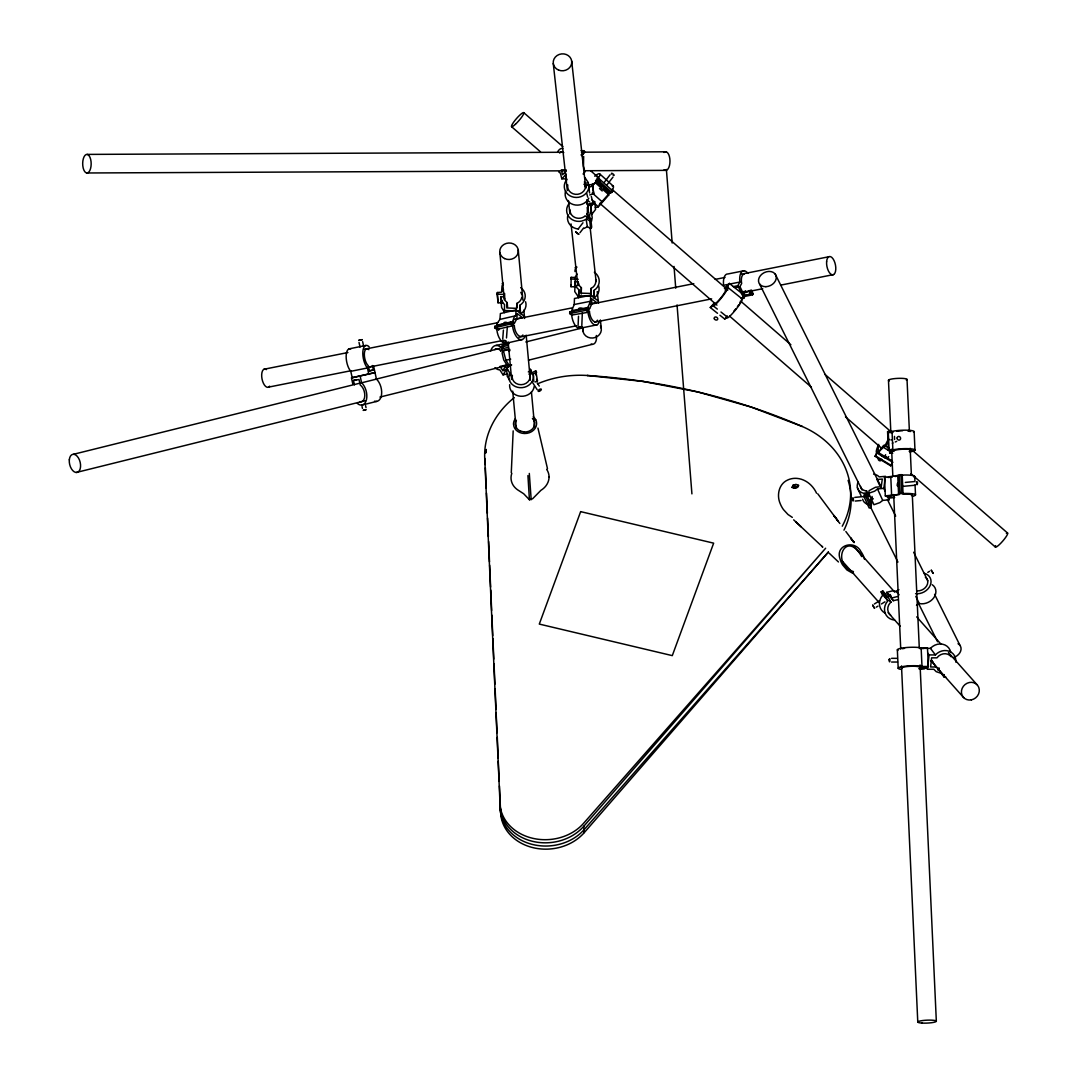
<?xml version="1.0" encoding="UTF-8"?>
<svg xmlns="http://www.w3.org/2000/svg" width="1077" height="1077" viewBox="0 0 1077 1077"><rect width="100%" height="100%" fill="white"/><g stroke="black" fill="none" stroke-linecap="round" stroke-linejoin="round"><path stroke-width="1.5" d="M574.701 286.832L570.985 286.697L571.16 277.341L575.212 277.503M577.945 285.607L577.999 281.77L574.633 281.649L576.41 287.182L578.82 289.726L578.712 297.387L574.755 291.598L575.333 277.031A12.372 11.282 0.8 0 1 577.164 274.123M578.551 297.669L578.82 289.726M581.27 294.034L581.365 287.653L579.413 285.755L577.999 281.77M591.017 294.788L591.111 288.394A8.993 8.212 0.8 0 0 595.662 279.495M593.885 297.642L594.154 290.292A12.372 11.282 0.8 0 0 594.342 272.198M594.154 290.292L594.033 297.952A12.372 11.282 0.8 0 0 598.57 285.553M599.512 321.04A12.372 5.748 78.7 0 1 593.427 324.258A12.372 5.748 78.7 0 1 587.961 312.317L571.685 315.063L569.679 313.542L569.746 311.845L585.996 308.614L589.509 311.266L589.563 312.465A8.993 4.187 78.7 0 0 593.037 320.731A8.993 4.187 78.7 0 0 597.466 320.192M571.16 277.341L571.093 279.037L578.187 279.306M570.985 286.697L571.052 285.001M574.97 271.552L575.051 269.694M573.516 310.472L573.314 311.993L571.658 310.728L574.216 304.508L574.472 298.491L590.708 295.246L598.287 300.968M578.107 325.416L578.511 316.248M581.365 287.653L581.136 293.132L590.91 293.496L591.111 288.394M581.809 325.631L582.347 312.586M587.934 311.818L585.928 310.311L585.996 308.614M590.142 303.808L596.645 302.516L591.812 298.868L591.583 304.347L589.563 308.749L587.894 307.497L590.465 301.277L590.708 295.246M511.279 472.722L513.177 430.881M937.892 668.009L938.202 670.406M938.915 668.602L938.606 670.352M872.033 496.443L872.572 499.365L873.07 498.718M494.666 327.758L510.417 324.11L512.585 325.806L496.847 329.454L494.666 327.758L494.801 326.102L510.538 322.467L514.348 325.442L514.375 326.627A8.993 4.523 77 0 0 517.997 335.109A8.993 4.523 77 0 0 522.91 334.987M501.72 302.92L498.018 302.772L497.211 294.183L497.345 292.527L501.519 292.244A12.372 10.972 -5.3 0 1 503.444 289.417M498.018 302.772L497.345 292.527M501.64 291.113L502.057 285.661M498.139 326.169L496.928 325.227L497.278 323.14L499.943 319.411L500.388 313.555L516.125 309.907L524.337 316.328M504.346 312.64L504.588 304.616L502.259 302.125L500.67 296.74L504.023 296.875L505.342 300.806L507.2 302.61L507.59 306.905M502.73 339.161L503.417 330.087M507.2 302.61L506.796 307.941L516.529 308.345L516.906 303.377A8.993 7.983 -5.3 0 0 521.793 297.198M506.486 337.949L507.307 327.071M510.417 324.11L510.538 322.467M513.689 319.627L522.48 317.648L517.243 313.569L516.839 318.9L514.483 322.992L512.679 321.579L514.16 317.109L515.681 315.776L516.125 309.907M519.572 312.586L519.868 305.235A12.372 10.972 -5.3 0 0 520.662 287.626M937.771 668.265L941.742 673.529L936.196 671.644L933.867 669.288L927.539 669.275L929.074 654.924L927.714 653.106M939.023 670.365L939.279 668.05M945.754 676.948L943.977 676.948L944.219 674.619M860.536 486.427A8.993 6.664 -24.5 0 0 865.356 490.735L866.514 490.802L865.733 496.389L854.775 497.386M889.306 497.722L889.01 499.809L882.709 500.401L879.869 502.622L873.945 504.723L868.722 493.279L869.099 490.627L875.507 487.235L881.242 486.696L882.305 479.023L876.974 479.521L879.572 485.242M870.956 507.832L864.4 493.36L863.969 496.551L869.179 507.994L870.956 507.832L871.724 502.245L870.418 499.378M885.106 491.233L883.8 488.366L885.079 479.184M591.502 221.27L592.188 217.783L590.856 206.771L594.692 201.803L592.054 200.134M853.563 500.536C852.001 502.972 852.54 494.397 853.549 499.149M504.709 298.76L504.601 293.375M744.395 296.471L752.513 294.856L753.079 293.819L751.611 290.157M712.907 304.414L712.422 305.491A12.372 1.723 -51.4 0 0 721.078 298.329A12.372 1.723 -51.4 0 0 727.379 287.074L729.385 283.413L743.844 294.977L741.838 298.652A12.372 1.723 -51.4 0 1 735.551 309.893A12.372 1.723 -51.4 0 1 726.894 317.055M726.894 317.055L727.365 315.978L724.74 319.075L719.921 315.224M892.362 463.379L890.639 465.789L875.076 456.338L876.813 452.892A12.372 2.841 -58.7 0 1 878.751 444.357M875.076 456.338L878.442 450.024A8.993 2.06 -58.7 0 1 879.034 445.757M892.402 461.091L878.253 452.502L883.477 445.555L885.59 444.586L887.69 440.439M878.253 452.502L883.261 447.251L885.59 446.174L889.077 439.281M890.639 465.789L891.796 463.5M898.056 486.467L897.128 485.458L897.518 483.169M587.167 217.729L587.477 207.296L590.102 203.903M717.511 313.299L710.268 307.51L714.536 303.081A8.993 1.252 -51.4 0 0 721.2 297.427A8.993 1.252 -51.4 0 0 725.05 289.888M725.615 288.851L726.746 286.792M733.37 286.603L737.839 285.715L739.845 282.039A12.372 5.748 78.7 0 1 741.73 271.754A12.372 5.748 78.7 0 1 747.963 273.383M735.079 287.559L739.953 286.59L741.649 283.493A8.993 4.187 78.7 0 1 744.288 274.043M741.178 298.719L743.844 298.194L745.849 294.533L747.653 295.085L750.265 293.388L748.946 290.655L746.98 291.759L745.607 291.207L743.79 294.546L739.953 286.59M589.981 220.233L589.469 215.629L591.327 210.096L590.856 206.771M500.967 347.548L502.582 345.017L509.017 343.644M494.693 349.527A8.993 5.506 78 0 1 499.984 350.079L500.67 350.873L503.498 346.431L508.317 345.407M509.825 349.419L503.39 350.779L502.057 352.893L503.726 359.96L506.702 364.538L502.811 370.65L500.051 366.395L507.294 364.847M495.003 367.661A12.372 7.566 78 0 0 499.782 369.828L503.04 374.863L509.138 365.265L511.508 364.753M602.406 187.075L595.608 180.976L596.254 180.074A8.993 1.966 -48.1 0 0 596.523 176.372M603.537 188.085L609.192 193.173L609.824 192.271M595.608 180.976L598.22 180.276L599.297 178.876L612.88 191.073L611.79 192.473L609.192 193.173M604.089 182.551L610.094 174.77M607.105 184.665L613.001 177.086M578.214 228.903L582.967 222.764M599.149 204.818L607.643 195.206M591.704 214.458L595.554 209.49L594.692 201.803M595.339 207.605L598.327 206.811L608.868 194.87L595.298 182.673L592.996 184.288M579.897 232.794L583.465 228.176M568.696 204.065A12.372 11.268 -6.3 0 0 570.366 218.362A12.372 11.268 -6.3 0 0 586.103 219.196L587.328 226.547L590.627 228.634L589.765 220.947L590.856 219.546L585.08 215.885L584.192 216.692A8.993 8.199 -6.3 0 1 574.633 217.366A8.993 8.199 -6.3 0 1 570.002 209.8M590.627 228.634L591.704 227.234L590.856 219.546M595.298 182.673L591.96 186.442M484.731 458.331L500.145 806.431A46.473 38.88 -4.5 0 0 532.752 841.379A46.473 38.88 -4.5 0 0 583.774 826.261L825.642 548.22L583.546 823.366A46.473 38.543 -4 0 1 532.509 838.243A46.473 38.543 -4 0 1 499.916 803.523M500.145 806.431L500.643 812.772A46.473 38.88 -4.5 0 0 533.25 847.72A46.473 38.88 -4.5 0 0 584.272 832.602L828.348 552.016M828.334 552.124L584.044 829.707A46.473 38.543 -4 0 1 533.007 844.583A46.473 38.543 -4 0 1 500.415 809.864M565.842 171.364L562.557 174.757L561.359 169.803L566.219 169.91M581.055 150.645L584.299 150.726L584.703 152.369L581.513 155.653L581.149 154.671M558.626 171.701A12.372 6.139 -88.7 0 0 560.377 172.966L561.804 178.822L565.802 174.703M582.644 157.511L583.653 156.461L583.492 166.248L584.905 172.105L583.074 173.989M602.191 190.966L599.485 188.542M724.417 288.38L729.385 283.413M710.268 307.51L712.53 305.249L717.349 309.112M742.807 296.027L743.844 294.977M724.74 319.075L726.988 316.826L720.971 312.007M587.328 226.547L586.952 226.87A12.372 11.268 -6.3 0 1 583.667 228.445M890.666 615.169A8.993 8.226 -41.6 0 1 890.033 603.026L890.989 602.205L887.744 596.55L882.696 590.883L881.121 591.852L882.588 595.419A12.372 11.309 -41.6 0 0 884.957 613.055M881.121 591.852L886.169 597.52L887.623 601.087A12.372 11.309 -41.6 0 0 885.173 613.163A12.372 11.309 -41.6 0 0 894.637 620.029M884.998 597.358L885.94 596.537L882.696 590.883M892.806 432.523L889.467 432.604M883.8 488.366L877.499 488.945L874.659 491.166L868.722 493.279M511.844 473.274A19.359 16.195 -4.5 0 0 511.036 477.851A19.023 15.926 -4.5 0 0 512.464 483.963A18.726 15.67 -4.5 0 0 514.2 486.656A19.023 15.913 -4.5 0 0 517.929 490.035L523.691 493.751L529.426 499.768L532.63 498.745L540.95 490.291A18.982 15.886 -4.5 0 0 546.052 485.687A19.386 16.222 -4.5 0 0 549.055 476.734M874.295 604.022L879.505 600.804M886.169 597.52L887.744 596.55M897.693 599.701L893.25 600.697L886.667 592.363L892.658 590.802L896.091 591.408L898.891 589.671M927.782 572.385L929.518 571.322M876.247 607.186L877.984 606.122M881.457 603.968L884.917 601.828M916.487 605.274L919.287 603.551A12.372 9.922 -25.9 0 0 933.934 597.56A12.372 9.922 -25.9 0 0 932.238 584.73M898.043 650.427A12.372 1.939 -2.6 0 1 905.326 647.64A12.372 1.939 -2.6 0 1 921.145 648.017L927.485 648.031L928.334 666.488L924.039 668.992L919.287 668.979M509.69 380.154L507.254 376.371L506.446 367.782L511.548 365.103M528.309 371.915L531.23 370.38L529.722 368.63M535.107 382.039L537.463 380.8L535.754 370.798L529.574 374.029L529.992 375.065A8.993 7.983 -5.3 0 1 521.08 384.704A8.993 7.983 -5.3 0 1 512.356 375.281M533.815 381.298L533.142 374.056L536.669 372.211M796.818 487.8L793.48 487.962L794.866 486.642L797.061 487.06M886.667 592.363L891.716 598.031L897.693 596.47M909.19 451.317A8.993 1.414 -2.6 0 0 908.571 449.311A8.993 1.414 -2.6 0 0 895.714 450.051L888.431 450.146L887.583 431.689L892.308 431.365A12.372 1.939 -2.6 0 1 907.83 430.221A12.372 1.939 -2.6 0 1 913.498 432.294M895.27 441.987L896.71 441.328M888.431 450.146L893.143 449.823A12.372 1.939 -2.6 0 1 911.707 448.921A12.372 1.939 -2.6 0 1 909.769 451.909M889.575 450.105L889.71 453.188L892.039 452.111L890.639 451.64L890.881 450.644L894.031 450.684L894.004 451.425M798.313 486.764L794.934 487.841L798.663 485.687A4.079 1.494 -7 0 0 798.515 485.215L798.488 485.188A3.971 1.467 -7.4 0 0 797.828 484.785L794.368 484.865L791.932 487.127A3.945 1.615 -23.2 0 0 792.12 487.423M794.368 484.865L792.726 485.417L796.145 484.3M894.583 497.534L889.858 497.978L885.321 495.878L884.486 477.421L897.72 475.442L898.716 475.899L899.066 483.586M885.321 495.878L899.564 494.356L899.214 486.669M372.427 365.534L373.382 369.923L369.465 371.134L368.267 365.682A8.993 3.769 78.6 0 1 364.336 353.808A8.993 3.769 78.6 0 1 368.846 349.648M350.752 348.935A12.372 5.183 78.6 0 0 346.148 356.595A12.372 5.183 78.6 0 0 350.779 371.323L352.206 377.771L352.96 377.542M352.206 377.771L375.011 372.521M599.297 178.876L597.816 179.28L600.279 181.488M611.386 191.477L612.88 191.073M608.047 195.099L608.868 194.87M352.866 384.233L351.439 377.785L375.011 372.669L373.948 372.844M354.441 384.852L353.485 380.45L356.447 379.723M73.586 454.265L360.93 382.914M375.617 379.266L499.701 348.45M525.818 341.961L582.967 327.771M360.189 376.358L361.603 382.806L376.438 379.117A12.372 7.135 76.1 0 1 381.621 393.94A12.372 7.135 76.1 0 1 374.54 401.169M76.279 472.48L365.265 400.725M379.952 397.076L507.294 365.453M528.524 360.176L592.202 344.371M361.966 405.06L376.802 401.384M364.255 410.041C359.893 411.172 369.613 409.031 364.995 409.879M499.943 319.411L515.681 315.776M496.928 325.227L512.679 321.579M511.333 323.719L514.483 322.992M506.513 343.186L522.264 339.538M584.367 181.865L585.013 183.373L588.298 182.646L588.634 185.729A1.858 0.767 -13.6 0 0 587.436 185.029A1.858 0.767 -13.6 0 0 585.134 185.984A1.858 0.767 -13.6 0 0 586.278 186.738M589.752 194.95L593.696 193.604L592.444 184.275L585.498 185.796L585.565 186.94A8.993 8.199 -6.3 0 1 575.333 194.318A8.993 8.199 -6.3 0 1 567.781 184.907M567.067 179.213A12.372 11.268 -6.3 0 0 571.806 196.647A12.372 11.268 -6.3 0 0 588.904 187.263L592.835 185.931M495.945 345.448L503.996 343.738M508.452 347.386L502.017 348.76L500.684 347.225A12.372 7.566 78 0 0 490.762 350.9M500.67 350.873L507.913 349.338M503.39 350.779L505.88 360.23L510.7 359.193M502.811 370.65L507.644 369.626M503.04 374.863L507.025 374.015M795.809 487.477L792.295 487.585A3.998 1.629 -21.8 0 1 792.133 487.423M349.123 348.84L365.776 345.475M369.048 366.988L373.598 366.072L376.438 379.117M350.779 371.323L367.432 367.971L368.846 374.419M368.846 370.838L373.382 369.923M895.027 476.519L898.716 475.899M574.216 304.508L590.465 301.277M744.167 270.731L727.931 273.962A12.372 5.748 78.7 0 0 723.609 285.284L739.845 282.039M263.905 369.263L347.911 352.542M364.376 349.258L497.776 322.683M515.896 319.075L571.9 307.928M590.008 304.32L693.776 283.655M715.182 279.387L725.063 277.422M741.528 274.137L828.819 256.757M571.658 310.728L587.894 307.497M584.69 309.718L589.563 308.749M569.679 313.542L585.928 310.311M740.734 292.177L745.607 291.207M748.313 291.153L751.49 290.521M268.631 387.114L350.981 370.717M367.445 367.432L500.859 340.857M518.966 337.249L576.612 325.766M594.733 322.158L711.668 298.868M744.611 292.311L762.718 288.703M780.838 285.095L833.544 274.595M580.786 328.095L597.021 324.85M748.205 294.788L753.079 293.819M353.485 380.45L359.045 379.535L360.243 385.001A8.993 5.183 76.1 0 1 364.793 395.663A8.993 5.183 76.1 0 1 359.772 401.667M899.564 494.356L888.875 495.945L891.769 497.291L894.435 497.035M901.691 486.481L915.342 485.202M911.505 495.622A8.993 1.414 -2.6 0 0 903.428 494.047L900.076 493.158L899.241 474.701L902.728 475.065A12.372 1.939 -2.6 0 1 914.063 477.098M888.04 477.501L892.335 477.098M905.326 482.429L914.979 481.513L914.669 476.465M900.076 493.158L903.576 493.508A12.372 1.939 -2.6 0 1 914.252 494.128A12.372 1.939 -2.6 0 1 913.148 496.174M855.232 501.061L861.075 500.509M901.341 475.671L902.58 475.59M876.678 452.905L892.887 462.329M87.049 154.401L563.217 152.261M585.094 152.167L665.855 151.803M86.793 172.98A9.289 4.241 89.7 0 0 90.656 159.342A9.289 4.241 89.7 0 0 83.319 158.736A9.289 4.241 89.7 0 0 86.793 172.98L566.327 170.812M584.838 170.731L665.599 170.368M897.531 662.032L891.554 662.045M924.133 648.341L930.461 648.354A12.372 11.107 -37 0 1 942.402 644.167A12.372 11.107 -37 0 1 950.708 652.15M919.745 648.529L923.77 648.529M929.074 654.924L935.415 654.924A12.372 11.107 -37 0 1 949.025 651.181A12.372 11.107 -37 0 1 955.811 662.14M891.581 658.33L897.37 658.357M900.735 669.329A12.372 1.939 -2.6 0 1 904.411 666.3A12.372 1.939 -2.6 0 1 921.993 666.475L928.334 666.488M938.107 668.898L936.398 666.986L930.622 666.986L931.605 657.832L936.977 657.845A8.993 8.078 -37 0 1 951.179 656.768M919.004 668.575L921.885 668.588L924.618 666.986L919.26 666.973A8.993 1.414 -2.6 0 0 908.019 666.461A8.993 1.414 -2.6 0 0 902.014 668.534M887.583 431.689L892.968 431.769M889.71 453.188L892.752 453.242M581.459 152.301L584.703 152.369M561.804 178.822L566.273 178.93M578.578 295.744L593.898 296.31M497.211 294.183L504.305 294.465M504.144 310.472L519.424 311.091M870.579 502.178L871.724 502.245M869.624 504.803L871.36 504.911L866.137 493.468L863.929 493.333A12.372 9.154 -24.5 0 1 858.194 481.984M524.311 431.971L520.649 431.177M853.455 571.631C830.071 563.621 846.078 528.713 861.694 556.594M613.217 175.376C616.448 176.238 610.161 171.23 611.615 174.111M899.241 474.701L900.937 475.495M884.486 477.421L885.267 477.784L885.469 476.317L879.169 476.896A12.372 9.154 -24.5 0 0 873.622 474.149M792.335 517.391L787.987 514.496L783.464 509.596A36.806 30.789 -4.5 0 1 780.34 503.969C776.436 495.608 778.684 483.869 787.758 479.979A15.415 12.897 -4.5 0 1 796.859 478.376C803.9 478.928 810.267 483.25 814.172 489.025A36.187 30.277 -4.5 0 1 816.541 493.212M583.896 184.234L585.915 185.459M885.59 446.174L889.494 448.557M883.261 447.251L890.329 451.559M881.067 455.477L885.307 458.048M875.736 456.029L891.298 465.479M587.005 200.255L589.658 201.924M586.723 203.876L589.132 205.411M586.736 213.892L589.469 215.629M586.48 218.86L589.765 220.947M569.746 311.845L571.591 313.232M727.379 287.074L741.838 298.652M523.745 112.654L562.813 146.593M590.533 170.678L598.085 177.247M611.951 189.296L727.877 290.023M740.478 300.968L790.881 344.761M824.901 374.325L891.689 432.348M913.108 450.967L1007.614 533.075M511.548 126.669L540.519 151.857M599.754 203.311L716.932 305.128M729.533 316.086L811.439 387.249M845.458 416.812L882.009 448.557M910.994 473.745L995.417 547.089M599.66 173.868L613.244 186.065M598.22 180.276L611.79 192.473M592.296 192.971L602.164 201.843M592.633 201.695L598.327 206.811M586.602 202.826L589.092 205.061M795.795 521.833L822.788 547.143L821.791 546.227M793.668 519.841L801.194 526.895M829.061 553.066L838.458 561.965M504.615 312.384L501.626 307.551L500.67 296.74M933.167 662.315L931.443 660.416L936.398 666.986M896.091 591.408L899.12 594.8M854.263 546.645L894.799 592.229M916.702 616.879L940.813 643.979M948.487 652.608L976.96 684.635M889.306 600.32L890.989 602.205M882.978 595.083L888.013 600.751M842.147 560.942L879.397 602.837M888.162 612.692L900.21 626.249M930.891 660.753L963.753 697.708M585.067 177.772L588.298 182.646M851.395 538.917L850.668 537.962L854.169 542.633L852.997 541.058L853.698 542.014M835.604 517.795L833.84 515.439L835.146 517.175M851.126 538.581L852.311 540.156M853.926 542.296L845.849 531.513M930.461 648.354L935.415 654.924M941.002 673.004L943.977 676.948M926.314 667.659L927.539 669.275M852.069 539.819L853.24 541.394L852.526 540.439M834.298 516.058L839.845 523.476M835.227 517.297L836.156 518.535M817.766 493.818L838.35 521.483L836.614 519.141L837.893 520.864L837.071 519.76M537.154 382.86L539.281 386.091M536.548 379.387L537.463 380.8M532.213 381.958L537.154 389.632M502.582 345.017L503.498 346.431M505.88 360.23L509.138 365.265M506.446 367.782L509.704 372.817A12.372 10.972 -5.3 0 0 519.908 387.666A12.372 10.972 -5.3 0 0 533.317 374.486L533.142 374.056M891.379 596.523L889.898 594.369L890.383 595.393M891.716 598.031L893.25 600.697M533.546 419.518L534.731 422.574L533.734 427.286A9.666 8.091 -4.5 0 1 524.243 431.985M775.252 274.137L881.471 487.598M887.448 499.62L895.674 516.152M913.633 552.232L927.849 580.799M934.58 594.329L960.011 645.446M759.554 283.978L862.031 489.927M871.01 507.967L897.935 562.086M918.129 602.676L937.582 641.757M915.8 596.362L919.287 603.551M750.265 290.171L752.513 294.856M737.839 285.715L743.844 298.194M887.731 496.995L889.01 499.809M877.499 488.945L882.709 500.401M866.514 490.802L869.112 496.524M857.413 487.787L861.331 496.362M582.482 152.597L583.034 154.092M593.696 193.604L592.444 184.275M591.3 196.364L592.175 199.985M586.79 193.537L587.679 197.158M537.962 428.107L547.493 468.683M362.639 341.638L363.663 346.296M359.018 342.432L360.041 347.09M365.588 405.652L366.032 407.644M362.007 406.406L362.451 408.412M588.877 186.792L589.563 192.971M571.685 61.066L585.794 188.367M587.046 199.703L588.527 213.071M590.196 228.095L596.106 281.555M597.223 291.571L598.516 303.27M600.374 319.963L601.289 328.323M585.013 183.373L585.444 187.21M587.477 207.296L587.759 209.853M565.654 173.357L566.502 181.044M553.268 63.583L567.337 190.521M568.441 200.551L569.921 213.906M571.039 223.935L577.703 284.072M582.509 327.489L582.872 330.841M535.754 370.798L536.144 375.092M531.23 370.38L531.5 373.248M518.252 250.012L522.91 300.106M523.839 310.122L524.62 318.482M526.168 335.176L530.355 380.262M531.432 391.947L534.69 427.017M519.868 305.235L520.676 313.824A12.372 10.972 -5.3 0 0 525.603 301.775M516.906 303.377L517.31 307.672M499.836 252.489L504.292 299.729M508.209 342.674L511.629 379.414M512.706 391.099L516.125 427.838M509.704 372.817L509.973 375.685M666.394 169.452L672.183 243.025M674.027 266.436L675.737 288.178M677.043 304.912L691.919 493.885M583.774 826.261L584.272 832.602M485.215 464.537L484.717 458.196A92.945 77.773 -4.5 0 1 514.267 397.615M529.305 473.436L531.19 499.741M527.932 475.576L529.426 499.768M571.685 315.063L571.712 315.561A12.372 5.748 78.7 0 0 576.249 326.654A12.372 5.748 78.7 0 0 582.267 326.668M914.144 431.689L914.979 450.146M915.046 484.852L915.517 494.922M921.145 648.017L921.993 666.475M907.022 379.387L909.405 431.46M910.173 448.261L911.398 475.145M912.246 493.629L919.3 648.192M920.068 664.994L936.33 1021.184M902.216 475.092L903.051 493.549M901.018 474.54L901.853 492.983M897.72 475.442L898.568 493.899M894.475 436.387L894.583 439.483M892.039 431.446L892.873 449.903M888.471 380.289L890.841 432.375M891.608 449.176L892.833 476.047M893.681 494.531L900.735 649.108M901.503 665.909L917.779 1022.086M890.787 476.842L891.621 495.285M888.242 431.392L889.09 449.849M897.343 649.862L898.191 668.305M485.364 467.876L486.265 488.137M486.481 492.997L487.369 513.271M487.585 518.104L488.393 536.723M488.635 541.543L489.51 561.857M489.645 565.21L490.614 587.005M490.775 590.102L491.637 610.457M491.893 615.209L492.741 635.592M492.929 638.648L493.778 659.057M494.047 663.769L494.882 684.191M495.151 688.876L495.985 709.326M496.134 712.678L497.022 732.791M497.305 737.435L498.126 757.925M498.274 761.277L499.163 781.377M499.459 785.981L500.643 812.772M512.531 324.015L512.612 326.304A12.372 6.22 77 0 0 518.306 338.568A12.372 6.22 77 0 0 525.118 336.078M496.793 327.664L496.86 329.952A12.372 6.22 77 0 0 501.545 341.288A12.372 6.22 77 0 0 508.196 341.947M498.597 329.077L498.638 330.262M537.625 383.775A92.945 77.773 -4.5 0 1 587.423 375.496M801.961 426.371A92.932 77.759 -4.5 0 1 842.254 526.209M485.835 452.246A92.945 77.773 -4.5 0 1 486.292 449.472M848.111 480.396A92.932 77.759 -4.5 0 1 843.964 530.18M546.672 469.37A19.023 15.926 -4.5 0 1 549.068 476.869M513.567 424.028A11.551 9.666 -4.5 0 0 519.72 432.523A11.551 9.666 -4.5 0 0 531.688 431.621A11.726 9.814 -4.5 0 0 535.713 419.693M533.209 416.759A11.551 9.666 -4.5 0 1 535.713 419.774M513.5 424.055A11.901 9.962 -4.5 0 1 515.412 418.63M520.743 431.244A9.666 8.091 -4.5 0 1 516.677 428.107L515.412 424.998A10.07 8.428 -4.5 0 1 516.408 420.286M532.415 418.455A9.666 8.091 -4.5 0 1 533.478 419.693M588.782 198.208A12.372 11.268 -6.3 0 1 573.301 204.549A12.372 11.268 -6.3 0 1 565.587 191.033M557.563 152.032A12.372 6.139 -88.7 0 1 562.813 148.586M559.636 153.042A8.993 4.47 -88.7 0 1 563.783 152.678M578.551 229.038A12.372 11.268 -6.3 0 1 567.983 214.821M594.706 176.184A12.372 2.706 -48.1 0 1 598.072 178.903L596.86 180.64L610.43 192.837L611.655 191.1A12.372 2.706 -48.1 0 0 612.207 185.998M924.281 573.301A12.372 9.922 -25.9 0 1 930.218 585.43A12.372 9.922 -25.9 0 1 915.558 593.683M925.372 577.218A8.993 7.216 -25.9 0 1 926.651 585.915A8.993 7.216 -25.9 0 1 917.106 590.91M740.303 301.735A8.993 1.252 -51.4 0 1 739.818 302.933M738.822 304.643A8.993 1.252 -51.4 0 1 737.435 306.662M735.699 308.951A8.993 1.252 -51.4 0 1 733.841 311.186M580.18 309.476A1.858 0.767 2.4 0 1 578.928 308.399A1.858 0.767 2.4 0 1 581.58 308.13A1.858 0.767 2.4 0 1 582.118 309.274M576.208 287.303A1.858 0.767 2.4 0 1 574.391 286.334A1.858 0.767 2.4 0 1 576.909 285.849M575.683 268.388A1.858 0.767 2.4 0 1 575.266 267.554A1.858 0.767 2.4 0 1 577.003 267.136M361.603 382.806A12.372 7.135 76.1 0 1 366.543 399.338A12.372 7.135 76.1 0 1 357.362 403.471M367.432 367.971A12.372 5.183 78.6 0 1 362.868 351.506A12.372 5.183 78.6 0 1 369.169 346.848M896.939 431.217A8.993 1.414 -2.6 0 1 902.553 430.746M907.682 430.854A8.993 1.414 -2.6 0 1 910.59 431.514M890.908 439.914A1.858 1.71 65.2 0 1 891.568 439.779M892.941 442.916A1.858 1.71 65.2 0 1 892.389 443.32M888.687 456.567A1.858 1.71 65.2 0 1 886.344 457.2A1.858 1.71 65.2 0 1 885.59 454.682M881.659 459.219A1.858 1.71 65.2 0 1 879.438 460.687A1.858 1.71 65.2 0 1 878.374 458.021M869.139 504.776A12.372 9.154 -24.5 0 1 862.637 499.23M902.472 648.744A8.993 1.414 -2.6 0 1 904.572 648.327M520.797 292.365A8.993 7.983 -5.3 0 1 521.739 294.735M502.744 302.92A1.858 0.848 4.4 0 1 500.818 301.991A1.858 0.848 4.4 0 1 502.596 301.21M503.417 284.691A1.858 0.848 4.4 0 1 502.192 283.843A1.858 0.848 4.4 0 1 503.296 283.103M504.211 323.504A1.858 0.848 4.3 0 1 504.79 322.36A1.858 0.848 4.3 0 1 507.348 322.777M534.232 386.36A12.372 10.972 -5.3 0 1 520.756 396.269A12.372 10.972 -5.3 0 1 509.636 384.704M528.955 374.15A1.858 0.781 -32.9 0 1 530.719 373.409A1.858 0.781 -32.9 0 1 531.176 374.136M530.328 375.079A1.858 0.781 -32.9 0 1 529.722 375.469M509.058 351.425A1.858 0.781 -32.9 0 1 509.986 350.523M485.74 453.08A92.945 77.813 -4.7 0 1 486.198 450.199M664.078 152.49A9.289 4.241 89.7 0 1 669.975 161.106A9.289 4.241 89.7 0 1 664.132 169.668M1006.389 533.371A9.289 1.589 -49 0 1 1002.566 541.287A9.289 1.589 -49 0 1 995.633 545.635M600.441 325.739A9.289 8.468 -6.3 0 1 592.942 338.003A9.289 8.468 -6.3 0 1 583.128 327.529M958.045 643.709A9.289 7.162 -26.5 0 1 960.697 651.006A9.289 7.162 -26.5 0 1 953.374 657.549M269.654 386.172A9.289 4.321 78.7 0 1 262.021 378.942A9.289 4.321 78.7 0 1 266.423 369.586M596.348 335.472A9.289 5.358 76.1 0 1 590.99 344.115M889.414 380.854A9.289 1.467 -2.6 0 1 897.491 378.39A9.289 1.467 -2.6 0 1 906.296 380.019M853.536 573.274A11.012 9.208 -4.5 0 1 851.867 572.802L846.899 569.935L842.591 564.873A29.052 24.313 -4.5 0 1 840.073 558.976C834.823 544.922 854.99 539.402 860.927 551.612A28.769 24.071 -4.5 0 1 864.521 559.367M889.09 659.797C889.696 666.178 890.652 655.166 889.09 659.797M916.567 482.267C916.958 489.012 918.493 479.696 916.567 482.267M931.282 570.245L933.18 573.395L931.282 570.245M575.832 231.986L578.699 234.328L575.832 231.986M587.732 216.612L590.6 218.954L587.732 216.612M580.651 511.629L539.294 624.081L672.29 655.624L713.647 543.158L580.651 511.629M358.735 340.372L362.209 339.645L358.735 340.372M643.144 381.433L587.194 375.483A576.141 482.092 -4.5 0 1 802.15 426.452L751.154 407.052L697.977 391.988L643.144 381.433M872.693 605.207L874.524 608.263L872.693 605.207M590.411 204.872A1.858 0.767 -13.6 0 0 593.05 203.607A1.858 0.767 -13.6 0 0 590.263 203.54A1.858 0.767 -13.6 0 0 590.411 204.872M714.361 318.846A1.858 1.44 28.8 0 0 717.417 319.681A1.858 1.44 28.8 0 0 716.151 317.055A1.858 1.44 28.8 0 0 714.361 318.846M578.578 327.879A1.858 0.767 2.4 0 0 581.674 327.637A1.858 0.767 2.4 0 0 579.399 326.641A1.858 0.767 2.4 0 0 578.578 327.879M897.128 438.016A1.858 1.71 65.2 0 0 899.605 439.995A1.858 1.71 65.2 0 0 899.86 436.845A1.858 1.71 65.2 0 0 897.128 438.016M503.134 341.826A1.858 0.848 4.4 0 0 506.203 341.584A1.858 0.848 4.4 0 0 503.861 340.426A1.858 0.848 4.4 0 0 503.134 341.826M538.998 391.368A1.858 0.781 -32.9 0 0 541.341 389.362A1.858 0.781 -32.9 0 0 538.85 389.887A1.858 0.781 -32.9 0 0 538.998 391.368M515.493 124.205A9.289 1.589 -49 0 0 523.772 112.668A9.289 1.589 -49 0 0 513.675 122.118A9.289 1.589 -49 0 0 515.493 124.205M558.6 70.086A9.289 8.468 -6.3 0 0 571.725 61.362A9.289 8.468 -6.3 0 0 557.119 55.506A9.289 8.468 -6.3 0 0 558.6 70.086M765.868 286.684A9.289 7.162 -26.5 0 0 775.763 275.012A9.289 7.162 -26.5 0 0 760.564 275.47A9.289 7.162 -26.5 0 0 765.868 286.684M971.346 699.862A9.289 8.495 -41.6 0 0 977.579 685.322A9.289 8.495 -41.6 0 0 962.165 688.351A9.289 8.495 -41.6 0 0 971.346 699.862M826.611 261.765A9.289 4.321 78.7 0 0 832.952 274.797A9.289 4.321 78.7 0 0 833.988 260.459A9.289 4.321 78.7 0 0 826.611 261.765M69.318 459.785A9.289 5.358 76.1 0 0 77.046 472.413A9.289 5.358 76.1 0 0 78.419 457.913A9.289 5.358 76.1 0 0 69.318 459.785M922.06 1023.083A9.289 1.467 -2.6 0 0 936.33 1021.279A9.289 1.467 -2.6 0 0 922.774 1020.525A9.289 1.467 -2.6 0 0 922.06 1023.083M504.588 258.574A9.289 8.239 -5.3 0 0 518.333 250.887A9.289 8.239 -5.3 0 0 504.238 244.291A9.289 8.239 -5.3 0 0 504.588 258.574"/></g></svg>
